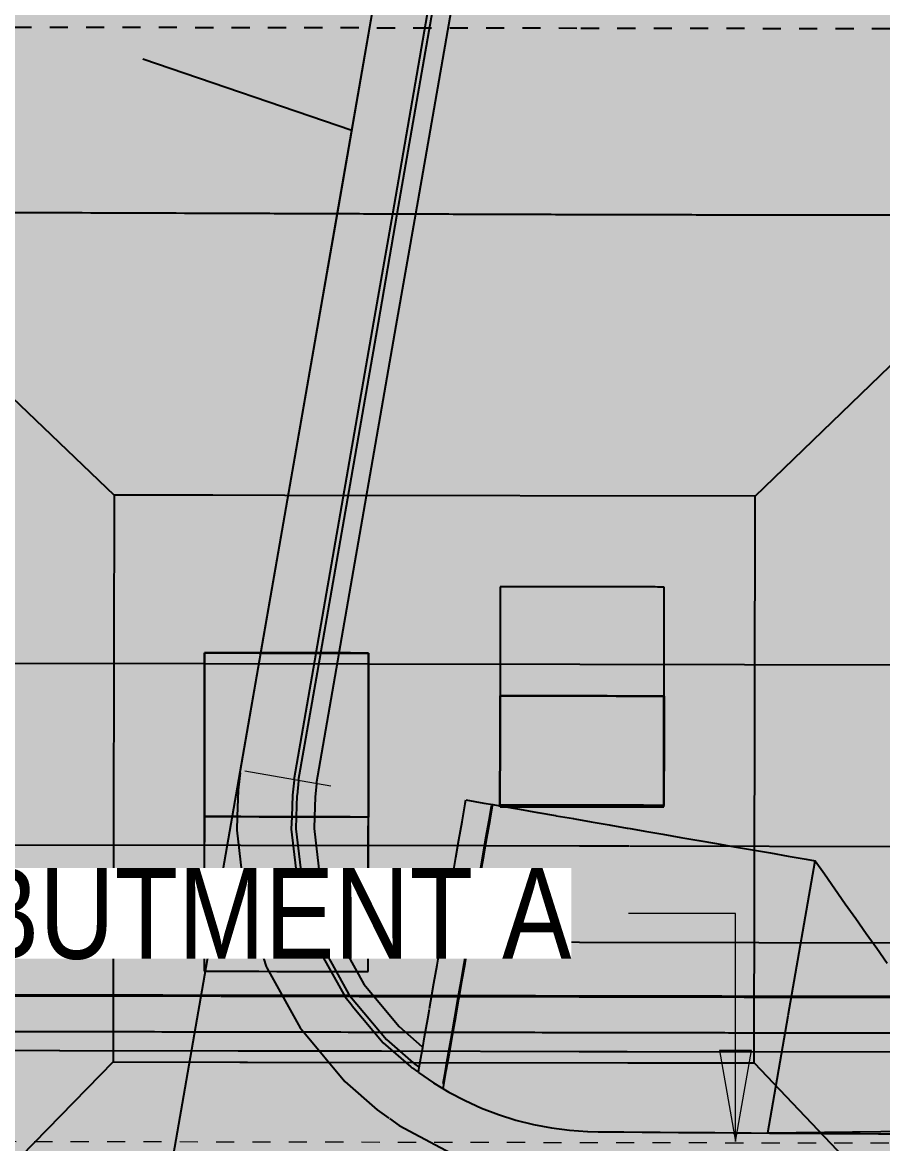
# Model space of a CAD drawing. Header units: metres. Extents: x -1147 to -802, y 5 to 567.
# Drawn here: x -1017.65 to -1012.92, y 509.55 to 515.72 of the extents above; entities that cross this region are included whole.
import ezdxf

# ---------------------------------------------------------------- set-up
doc = ezdxf.new("R2010")
doc.units = ezdxf.units.M
doc.linetypes.add('IMPORT-LNMK-LineCont _3__2_', pattern=[0.004, 0.001, -0.003])
doc.linetypes.add('JacobsDash', pattern=[0.0045, 0.003, -0.0015])
for name, color, linetype, lineweight in [('A-DETL', 7, 'Continuous', 13), ('A-FLOR', 7, 'Continuous', 50), ('A-FLOR-PATT', 7, 'Continuous', 40), ('A-GENM', 7, 'Continuous', 35), ('G-ANNO-TEXT', 7, 'Continuous', 9), ('S-BEAM-HDLN', 7, 'JacobsDash', 15)]:
    doc.layers.add(name, color=color, linetype=linetype, lineweight=lineweight)
doc.styles.add('Arial Narrow_3', font='ARIALN.TTF', dxfattribs={"height": 0.5})

# ---------------------------------------------------------------- blocks, each defined once
blk = doc.blocks.new('T2DPAA-T2D-C3S-RW-M2D-100010_dwg-40802999-DRG-2873010 - GENERAL ARRANGEMENT PLAN')
at = {"color": 254, "linetype": 'IMPORT-LNMK-LineCont _3__2_', "lineweight": 25, "true_color": 0xd5d5d5}
for p, q in [((26.9044, -616.3742), (28.1091, -620.94)), ((28.1091, -620.94), (29.3847, -625.7745))]:
    blk.add_line(p, q, dxfattribs=at)
at = {"color": 254, "lineweight": 25, "true_color": 0xe1e1e1}
for p, q in [((23.6546, -617.7767), (24.1984, -619.8376)), ((23.6261, -621.5884), (22.6877, -618.032)), ((21.887, -618.2467), (22.453, -620.3919)), ((22.2229, -618.3438), (22.8607, -620.761)), ((21.8475, -619.2731), (21.937, -619.6123)), ((21.9375, -619.6139), (22.1879, -620.5631)), ((26.2291, -619.9552), (26.7786, -619.9071)), ((24.3352, -620.1209), (26.2291, -619.9552)), ((23.3585, -620.2436), (23.0003, -620.3853)), ((23.4312, -620.227), (23.3585, -620.2436)), ((26.2552, -620.2541), (26.8557, -620.2015)), ((26.2574, -620.279), (26.8621, -620.2261)), ((24.4129, -620.4153), (26.2552, -620.2541)), ((24.4194, -620.4398), (26.2574, -620.279)), ((26.2661, -620.3786), (26.8878, -620.3242)), ((22.4538, -620.3947), (22.6476, -621.1292)), ((23.0003, -620.3853), (22.6759, -620.593)), ((24.4452, -620.5379), (26.2661, -620.3786)), ((23.4415, -620.5319), (23.137, -620.6523)), ((23.4484, -620.5559), (23.1484, -620.6746)), ((23.5073, -620.5168), (23.4415, -620.5319)), ((23.5136, -620.541), (23.4484, -620.5559)), ((22.1881, -620.5638), (22.1946, -620.5884)), ((22.1947, -620.5888), (22.389, -621.3251)), ((22.6689, -620.5985), (22.3974, -620.859)), ((22.6759, -620.593), (22.6689, -620.5985)), ((23.137, -620.6523), (22.8613, -620.8289)), ((23.1484, -620.6746), (22.8767, -620.8485)), ((23.476, -620.652), (23.1939, -620.7636)), ((23.539, -620.6376), (23.476, -620.652)), ((24.4285, -620.7097), (24.7249, -621.8329)), ((22.8607, -620.761), (23.2465, -622.223)), ((23.1939, -620.7636), (22.9385, -620.9272)), ((22.3974, -620.859), (22.3801, -620.8834)), ((22.8553, -620.8336), (22.6245, -621.055)), ((22.8709, -620.8531), (22.6434, -621.0713)), ((22.8613, -620.8289), (22.8553, -620.8336)), ((22.8767, -620.8485), (22.8709, -620.8531)), ((22.3785, -620.8857), (22.175, -621.1735)), ((22.9385, -620.9272), (22.933, -620.9315)), ((22.933, -620.9315), (22.7191, -621.1367)), ((22.5886, -621.1058), (22.4355, -621.3223)), ((22.6383, -621.0786), (22.4572, -621.3347)), ((22.6245, -621.055), (22.589, -621.1052)), ((22.6434, -621.0713), (22.6384, -621.0785)), ((22.175, -621.1735), (22.0697, -621.3861)), ((22.7191, -621.1367), (22.544, -621.3843)), ((22.6477, -621.1296), (22.6791, -621.2486)), ((22.6791, -621.2486), (22.9564, -622.2996)), ((22.4355, -621.3223), (22.346, -621.503)), ((22.4572, -621.3347), (22.3703, -621.5102)), ((22.389, -621.3251), (22.6663, -622.3761)), ((22.0697, -621.3861), (22.0417, -621.4597)), ((22.544, -621.3843), (22.47, -621.5337)), ((23.721, -621.4294), (23.8207, -621.4207)), ((23.8228, -621.4205), (23.8428, -621.4188)), ((23.8428, -621.4188), (23.8515, -621.5184)), ((22.0408, -621.4621), (22.017, -621.5248)), ((23.0237, -621.4904), (23.1233, -621.4817)), ((23.1233, -621.4817), (23.2229, -621.473)), ((23.2229, -621.473), (23.3226, -621.4643)), ((23.3226, -621.4643), (23.4222, -621.4556)), ((23.4222, -621.4556), (23.5218, -621.4468)), ((23.5218, -621.4468), (23.6214, -621.4381)), ((23.6214, -621.4381), (23.721, -621.4294)), ((22.017, -621.5248), (21.9293, -621.8999)), ((22.3429, -621.511), (22.3294, -621.5468)), ((22.3458, -621.5036), (22.3431, -621.5106)), ((22.3542, -621.549), (22.426, -621.5427)), ((22.369, -621.5127), (22.357, -621.5444)), ((22.426, -621.5427), (22.4664, -621.5392)), ((22.4665, -621.5392), (22.5256, -621.534)), ((22.5256, -621.534), (22.6252, -621.5253)), ((22.6252, -621.5253), (22.6798, -621.5205)), ((22.6836, -621.5202), (22.7246, -621.5166)), ((22.7248, -621.5166), (22.8245, -621.5079)), ((22.8245, -621.5079), (22.9241, -621.4991)), ((22.9241, -621.4991), (23.0237, -621.4904)), ((23.8515, -621.5184), (23.8559, -621.5682)), ((22.3264, -621.5514), (22.293, -621.6457)), ((22.3264, -621.5514), (22.3542, -621.549)), ((23.2705, -621.6144), (23.3701, -621.6057)), ((23.3701, -621.6057), (23.4697, -621.597)), ((23.3705, -621.6107), (23.4701, -621.6019)), ((23.4697, -621.597), (23.5693, -621.5882)), ((23.4701, -621.6019), (23.5698, -621.5932)), ((23.5693, -621.5882), (23.6689, -621.5795)), ((23.5698, -621.5932), (23.625, -621.5884)), ((23.6257, -621.5883), (23.6694, -621.5845)), ((23.758, -622.0881), (23.6262, -621.5885)), ((23.6689, -621.5795), (23.7686, -621.5708)), ((23.6694, -621.5845), (23.769, -621.5758)), ((23.7686, -621.5708), (23.8459, -621.564)), ((23.769, -621.5758), (23.8469, -621.569)), ((23.847, -621.5639), (23.8534, -621.5634)), ((23.8488, -621.5688), (23.8545, -621.5683)), ((23.8559, -621.5682), (23.8593, -621.6071)), ((22.293, -621.6457), (22.2652, -621.7417)), ((22.5731, -621.6754), (22.6727, -621.6667)), ((22.6727, -621.6667), (22.7724, -621.658)), ((22.6732, -621.6717), (22.7728, -621.6629)), ((22.7724, -621.658), (22.872, -621.6492)), ((22.7728, -621.6629), (22.8724, -621.6542)), ((22.872, -621.6492), (22.9716, -621.6405)), ((22.8724, -621.6542), (22.972, -621.6455)), ((22.9716, -621.6405), (23.0712, -621.6318)), ((22.972, -621.6455), (23.0717, -621.6368)), ((23.0712, -621.6318), (23.1708, -621.6231)), ((23.0717, -621.6368), (23.1713, -621.6281)), ((23.1708, -621.6231), (23.2705, -621.6144)), ((23.1713, -621.6281), (23.2709, -621.6194)), ((23.2709, -621.6194), (23.3474, -621.6127)), ((23.3477, -621.6126), (23.3705, -621.6107)), ((23.8595, -621.6092), (23.8602, -621.6175)), ((23.8603, -621.618), (23.869, -621.7176)), ((22.2747, -621.7065), (22.3743, -621.6978)), ((22.3028, -621.699), (22.3739, -621.6928)), ((22.3739, -621.6928), (22.4102, -621.6897)), ((22.3743, -621.6978), (22.4739, -621.6891)), ((22.4102, -621.6897), (22.4735, -621.6841)), ((22.4738, -621.6841), (22.5731, -621.6754)), ((22.4756, -621.6889), (22.5736, -621.6804)), ((22.5736, -621.6804), (22.6732, -621.6717)), ((23.869, -621.7176), (23.8777, -621.8172)), ((22.2652, -621.7417), (22.2432, -621.8393)), ((22.2432, -621.8393), (22.2269, -621.9379)), ((23.8778, -621.8185), (23.8864, -621.9169)), ((24.7249, -621.8329), (25.3778, -624.3075)), ((22.2269, -621.9379), (22.2164, -622.0373)), ((23.8864, -621.9169), (23.8868, -621.9208)), ((23.8868, -621.9218), (23.8951, -622.0165)), ((22.2164, -622.0373), (22.2118, -622.1372)), ((23.8951, -622.0165), (23.8957, -622.0229)), ((23.8958, -622.0243), (23.9038, -622.1161)), ((23.827, -622.3497), (23.758, -622.0881)), ((22.2118, -622.1372), (22.2131, -622.2372)), ((23.9038, -622.1161), (23.9126, -622.2157)), ((23.2465, -622.223), (23.4985, -623.1783)), ((23.9126, -622.2157), (23.9131, -622.2223)), ((22.2131, -622.2372), (22.2202, -622.3369)), ((23.9133, -622.2243), (23.9213, -622.3153)), ((22.2202, -622.3369), (22.2332, -622.4361)), ((22.9564, -622.2996), (23.6086, -624.7715)), ((23.9213, -622.3153), (23.9218, -622.3214)), ((23.922, -622.3238), (23.93, -622.4149)), ((22.6663, -622.3761), (22.7335, -622.6308)), ((24.411, -624.5629), (23.8281, -622.3536)), ((22.2332, -622.4361), (22.252, -622.5343)), ((23.93, -622.4149), (23.9387, -622.5146)), ((23.9387, -622.5146), (23.9474, -622.6142)), ((22.2523, -622.5355), (22.2655, -622.5903)), ((22.2655, -622.5907), (22.276, -622.6313)), ((22.276, -622.6313), (22.301, -622.7282)), ((22.7337, -622.6313), (23.2789, -624.6979)), ((23.9474, -622.6142), (23.9561, -622.7138)), ((23.9561, -622.7138), (23.9649, -622.8134)), ((22.301, -622.7282), (22.326, -622.825)), ((22.326, -622.825), (22.3331, -622.8523)), ((23.9649, -622.8134), (23.9736, -622.913)), ((22.3331, -622.8526), (22.351, -622.9218)), ((22.351, -622.9218), (22.376, -623.0186)), ((23.9736, -622.913), (23.9823, -623.0127)), ((22.376, -623.0186), (22.4008, -623.115)), ((23.9823, -623.0127), (23.991, -623.1123)), ((22.401, -623.1155), (22.4259, -623.2123)), ((23.991, -623.1123), (23.9997, -623.2119)), ((23.4985, -623.1783), (23.8995, -624.698)), ((22.4259, -623.2123), (22.4509, -623.3091)), ((23.9997, -623.2119), (24.0084, -623.3115)), ((22.4509, -623.3091), (22.4759, -623.406)), ((24.0084, -623.3115), (24.0128, -623.3613)), ((23.1515, -623.4367), (24.0128, -623.3613)), ((24.0128, -623.3613), (23.9557, -623.4293)), ((22.4759, -623.406), (22.5009, -623.5028)), ((22.4986, -623.4938), (23.1499, -623.4368)), ((23.9557, -623.4293), (23.8915, -623.5059)), ((22.4986, -623.4938), (22.8305, -624.68)), ((22.5009, -623.5028), (22.5259, -623.5996)), ((23.8915, -623.5059), (23.8272, -623.5825)), ((22.5259, -623.5996), (22.5509, -623.6964)), ((23.8272, -623.5825), (23.7629, -623.6591)), ((22.5509, -623.6964), (22.5758, -623.7933)), ((23.7629, -623.6591), (23.6986, -623.7357)), ((23.6986, -623.7357), (23.6343, -623.8123)), ((22.5758, -623.7933), (22.6008, -623.8901)), ((23.6343, -623.8123), (23.5701, -623.889)), ((22.6008, -623.8901), (22.6258, -623.9869)), ((22.6258, -623.9869), (22.6508, -624.0838)), ((22.6508, -624.0838), (22.6758, -624.1806))]:
    blk.add_line(p, q, dxfattribs=at)
at = {"color": 254, "lineweight": 25, "true_color": 0xd5d5d5}
for p, q in [((27.2401, -619.8668), (27.3249, -618.6547)), ((26.7786, -619.9071), (31.2101, -619.5194)), ((26.8557, -620.2015), (31.2362, -619.8183)), ((24.1984, -619.8376), (24.4285, -620.7097)), ((26.8621, -620.2261), (30.2521, -619.9295)), ((26.8878, -620.3242), (31.2471, -619.9428)), ((23.6826, -620.178), (24.3342, -620.121)), ((23.668, -620.1805), (23.5724, -620.1946)), ((23.5724, -620.1946), (23.4312, -620.227)), ((23.7088, -620.4769), (24.4119, -620.4154)), ((23.6232, -620.4903), (23.5073, -620.5168)), ((23.7046, -620.4783), (23.6232, -620.4903)), ((23.7109, -620.5018), (24.4183, -620.4399)), ((23.6275, -620.5149), (23.5136, -620.541)), ((23.7076, -620.5031), (23.6294, -620.5146)), ((23.7197, -620.6014), (24.4442, -620.538)), ((23.6444, -620.6134), (23.539, -620.6376)), ((23.7198, -620.6023), (23.6444, -620.6134))]:
    blk.add_line(p, q, dxfattribs=at)
blk = doc.blocks.new('T2DPAA-T2D-PWC-RW-M2D-100010_RoadDesign_rvt-1-DRG-2873010 - GENERAL ARRANGEMENT PLAN')
at = {"color": 254, "lineweight": 18, "true_color": 0xe3e3e3, "rotation": 75.11694444444437}
blk.add_blockref('T2DPAA-T2D-C3S-RW-M2D-100010_dwg-40802999-DRG-2873010 - GENERAL ARRANGEMENT PLAN', (-1722.337, 648.0105), dxfattribs=at)
blk = doc.blocks.new('Top of Pavement - RL A - Top of Pavement - RL A-68818558-DRG-2873010 - GENERAL ARRANGEMENT PLAN')
at = {"layer": 'A-GENM', "color": 9, "lineweight": 25, "true_color": 0xbebebe}
for points, knots in [([(106.3512, 10.6036), (106.303, 10.7864), (106.199, 11.1806), (106.0391, 11.7864), (105.8996, 12.3152), (105.7879, 12.7383), (105.7162, 13.0103), (105.6723, 13.1765), (105.6564, 13.2369)], [0.44607396, 0.44607396, 0.44607396, 0.44607396, 0.45, 0.45454545, 0.45909091, 0.46136364, 0.46363636, 0.46493463, 0.46493463, 0.46493463, 0.46493463]), ([(105.5129, 12.9973), (105.5399, 12.8949), (105.5948, 12.6867), (105.7056, 12.267), (105.8451, 11.7381), (106.0126, 11.1035), (106.18, 10.4689), (106.3475, 9.8343), (106.5149, 9.1997), (106.6545, 8.6709), (106.7518, 8.3021), (106.7933, 8.1448), (106.8069, 8.0933)], [0.53643509, 0.53643509, 0.53643509, 0.53643509, 0.53863636, 0.54090909, 0.54545455, 0.55, 0.55454545, 0.55909091, 0.56363636, 0.56818182, 0.57045455, 0.57156157, 0.57156157, 0.57156157, 0.57156157]), ([(108.1461, 3.8014), (108.1136, 3.9246), (108.0252, 4.2594), (107.8811, 4.8057), (107.7136, 5.4403), (107.5462, 6.0749), (107.3787, 6.7095), (107.2392, 7.2383), (107.1276, 7.6614), (107.0438, 7.9787), (106.9601, 8.296), (106.8485, 8.7191), (106.7089, 9.2479), (106.5415, 9.8825), (106.4224, 10.3339), (106.3591, 10.5738), (106.3516, 10.6021)], [0.39735233, 0.39735233, 0.39735233, 0.39735233, 0.4, 0.40454545, 0.40909091, 0.41363636, 0.41818182, 0.42272727, 0.425, 0.42727273, 0.42954545, 0.43181818, 0.43636364, 0.44090909, 0.44545455, 0.44606268, 0.44606268, 0.44606268, 0.44606268]), ([(106.807, 8.0928), (106.8213, 8.0387), (106.8635, 7.8789), (106.9335, 7.6133), (107.0452, 7.1902), (107.1847, 6.6614), (107.3521, 6.0268), (107.5196, 5.3922), (107.687, 4.7576), (107.8545, 4.1231), (108.0219, 3.4885), (108.1894, 2.8539), (108.3568, 2.2193), (108.5242, 1.5848), (108.6917, 0.9502), (108.8033, 0.5272), (108.8591, 0.3156)], [0.57156547, 0.57156547, 0.57156547, 0.57156547, 0.57272727, 0.575, 0.57727273, 0.58181818, 0.58636364, 0.59090909, 0.59545455, 0.6, 0.60454545, 0.60909091, 0.61363636, 0.61818182, 0.62272727, 0.62727273, 0.62727273, 0.62727273, 0.62727273])]:
    blk.add_open_spline(points, degree=3, knots=knots, dxfattribs=at)
blk = doc.blocks.new('T2DPAA-T2D-C3S-RS-M3D-100334_rvt-1-DRG-2873010 - GENERAL ARRANGEMENT PLAN')
at = {"layer": 'A-GENM', "color": 254, "lineweight": 25, "true_color": 0xd1d1d1}
for p, q in [((-1114.0505, 513.1146), (-1112.4519, 514.6605)), ((-1118.9034, 514.3907), (-1117.5764, 513.1209)), ((-1117.5764, 513.1209), (-1117.5778, 512.2614)), ((-1117.0347, 513.1199), (-1117.5764, 513.1209)), ((-1116.6369, 513.1192), (-1117.034, 513.1199)), ((-1114.0505, 513.1146), (-1116.6365, 513.1192)), ((-1114.0523, 511.9624), (-1114.0505, 513.1146)), ((-1115.4521, 512.6167), (-1115.4542, 511.4067)), ((-1115.0512, 512.616), (-1115.4521, 512.6167)), ((-1114.5501, 512.6151), (-1115.0494, 512.616)), ((-1114.5523, 511.4051), (-1114.5501, 512.6151)), ((-1117.5778, 512.2607), (-1117.5809, 510.2574)), ((-1117.0784, 512.2526), (-1117.0815, 510.5016)), ((-1116.9782, 512.2535), (-1117.0783, 512.2536)), ((-1116.878, 512.2533), (-1116.9781, 512.2535)), ((-1116.7778, 512.2531), (-1116.8779, 512.2533)), ((-1116.6777, 512.2529), (-1116.7777, 512.2531)), ((-1116.5775, 512.2527), (-1116.6775, 512.2529)), ((-1116.4774, 512.2526), (-1116.5772, 512.2527)), ((-1116.3772, 512.2524), (-1116.477, 512.2526)), ((-1116.2771, 512.2522), (-1116.3768, 512.2524)), ((-1116.1769, 512.252), (-1116.2766, 512.2522)), ((-1116.1776, 511.5523), (-1116.1764, 512.251)), ((-1114.0554, 509.997), (-1114.0523, 511.9603)), ((-1116.1795, 510.5), (-1116.1776, 511.5503)), ((-1115.4522, 511.4067), (-1115.354, 511.4066)), ((-1115.3523, 511.4066), (-1115.2538, 511.4064)), ((-1115.2522, 511.4064), (-1115.1536, 511.4062)), ((-1115.1522, 511.4062), (-1115.0534, 511.406)), ((-1115.0522, 511.406), (-1114.9531, 511.4059)), ((-1114.9523, 511.4059), (-1114.8529, 511.4057)), ((-1114.8523, 511.4057), (-1114.7527, 511.4055)), ((-1114.7523, 511.4055), (-1114.6525, 511.4053)), ((-1114.6523, 511.4053), (-1114.5524, 511.4051)), ((-1117.0815, 510.5016), (-1116.9881, 510.5015)), ((-1116.9875, 510.5015), (-1116.5804, 510.5007)), ((-1116.58, 510.5007), (-1116.5192, 510.5006)), ((-1116.5175, 510.5006), (-1116.2819, 510.5002)), ((-1116.2797, 510.5002), (-1116.1795, 510.5)), ((-1117.5809, 510.2562), (-1117.5813, 510.0033)), ((-1117.5813, 510.0033), (-1118.4713, 509.0911)), ((-1117.5813, 510.0033), (-1116.8847, 510.002)), ((-1116.8846, 510.002), (-1116.8441, 510.002)), ((-1116.8435, 510.002), (-1115.9298, 510.0003)), ((-1115.9278, 510.0003), (-1114.7511, 509.9982)), ((-1114.7501, 509.9982), (-1114.6457, 509.998)), ((-1114.6436, 509.998), (-1114.0554, 509.997)), ((-1114.0554, 509.997), (-1113.2369, 509.1378))]:
    blk.add_line(p, q, dxfattribs=at)
at = {"layer": 'A-GENM', "color": 9, "lineweight": 25, "true_color": 0xbebebe}
for p, q in [((-1115.4521, 512.6167), (-1115.4522, 512.5417)), ((-1114.5502, 512.5401), (-1114.5501, 512.6151)), ((-1115.4522, 512.5417), (-1115.4524, 512.4667)), ((-1114.5504, 512.4651), (-1114.5502, 512.5401)), ((-1115.4524, 512.4667), (-1115.4525, 512.3917)), ((-1114.5505, 512.3901), (-1114.5504, 512.4651)), ((-1115.4525, 512.3917), (-1115.4526, 512.3167)), ((-1114.5506, 512.3151), (-1114.5505, 512.3901)), ((-1115.4526, 512.3167), (-1115.4528, 512.2417)), ((-1114.5508, 512.2401), (-1114.5506, 512.3151)), ((-1117.0784, 512.2526), (-1117.0785, 512.1526)), ((-1117.0784, 512.2536), (-1117.0784, 512.2531)), ((-1117.0784, 512.2531), (-1117.0784, 512.2526)), ((-1116.9782, 512.2535), (-1117.0783, 512.2536)), ((-1116.878, 512.2533), (-1116.9781, 512.2535)), ((-1116.7778, 512.2531), (-1116.8779, 512.2533)), ((-1116.6777, 512.2529), (-1116.7777, 512.2531)), ((-1116.5775, 512.2527), (-1116.6775, 512.2529)), ((-1116.5773, 512.2517), (-1116.6775, 512.2519)), ((-1116.4774, 512.2526), (-1116.5772, 512.2527)), ((-1116.3772, 512.2524), (-1116.477, 512.2526)), ((-1116.2771, 512.2522), (-1116.3768, 512.2524)), ((-1116.1769, 512.252), (-1116.2766, 512.2522)), ((-1116.1765, 512.1509), (-1116.1764, 512.251)), ((-1116.1764, 512.2515), (-1116.1764, 512.252)), ((-1116.1764, 512.251), (-1116.1764, 512.2515)), ((-1115.4528, 512.2417), (-1115.4529, 512.1667)), ((-1114.5509, 512.1651), (-1114.5508, 512.2401)), ((-1117.0785, 512.1526), (-1117.0787, 512.0526)), ((-1116.1767, 512.0508), (-1116.1765, 512.1509)), ((-1115.4529, 512.1667), (-1115.453, 512.0917)), ((-1114.551, 512.0901), (-1114.5509, 512.1651)), ((-1115.453, 512.0917), (-1115.4532, 512.0167)), ((-1114.5512, 512.0151), (-1114.551, 512.0901)), ((-1117.0787, 512.0526), (-1117.0789, 511.9526)), ((-1116.1769, 511.9507), (-1116.1767, 512.0508)), ((-1115.4532, 512.0167), (-1115.4533, 511.9415)), ((-1114.5513, 511.94), (-1114.5512, 512.0151)), ((-1117.0789, 511.9526), (-1117.0791, 511.8526)), ((-1116.1771, 511.8506), (-1116.1769, 511.9507)), ((-1115.4533, 511.9415), (-1115.4534, 511.8662)), ((-1114.5514, 511.8649), (-1114.5513, 511.94)), ((-1117.0791, 511.8526), (-1117.0793, 511.7526)), ((-1116.1773, 511.7505), (-1116.1771, 511.8506)), ((-1115.4534, 511.8662), (-1115.4536, 511.791)), ((-1114.5516, 511.7898), (-1114.5514, 511.8649)), ((-1115.4536, 511.791), (-1115.4537, 511.7157)), ((-1114.5517, 511.7146), (-1114.5516, 511.7898)), ((-1117.0793, 511.7526), (-1117.0794, 511.6526)), ((-1116.1774, 511.6504), (-1116.1773, 511.7505)), ((-1115.4537, 511.7157), (-1115.4538, 511.6405)), ((-1114.5518, 511.6395), (-1114.5517, 511.7146)), ((-1117.0794, 511.6526), (-1117.0796, 511.5526)), ((-1116.1776, 511.5503), (-1116.1774, 511.6504)), ((-1115.4538, 511.6405), (-1115.454, 511.5652)), ((-1114.552, 511.5644), (-1114.5518, 511.6395)), ((-1117.0796, 511.5526), (-1117.0798, 511.4526)), ((-1116.1778, 511.4501), (-1116.1776, 511.5503)), ((-1115.454, 511.5652), (-1115.4541, 511.49)), ((-1114.5521, 511.4893), (-1114.552, 511.5644)), ((-1115.4541, 511.49), (-1115.4542, 511.4147)), ((-1114.5522, 511.4141), (-1114.5521, 511.4893)), ((-1117.0798, 511.4526), (-1117.08, 511.3526)), ((-1116.178, 511.35), (-1116.1778, 511.4501)), ((-1115.4542, 511.4147), (-1115.4542, 511.4067)), ((-1114.5523, 511.4051), (-1114.5522, 511.4096)), ((-1114.5522, 511.4096), (-1114.5522, 511.4141)), ((-1117.08, 511.3526), (-1117.0801, 511.2581)), ((-1116.1781, 511.2556), (-1116.178, 511.35)), ((-1117.0801, 511.2581), (-1117.0803, 511.1635)), ((-1116.1783, 511.1611), (-1116.1781, 511.2556)), ((-1117.0803, 511.1635), (-1117.0805, 511.069)), ((-1116.1785, 511.0667), (-1116.1783, 511.1611)), ((-1117.0805, 511.069), (-1117.0806, 510.9744)), ((-1116.1786, 510.9723), (-1116.1785, 511.0667)), ((-1117.0806, 510.9744), (-1117.0808, 510.8799)), ((-1116.1788, 510.8778), (-1116.1786, 510.9723)), ((-1117.0808, 510.8799), (-1117.081, 510.7853)), ((-1116.179, 510.7834), (-1116.1788, 510.8778)), ((-1117.081, 510.7853), (-1117.0811, 510.6908)), ((-1116.1791, 510.6889), (-1116.179, 510.7834)), ((-1117.0811, 510.6908), (-1117.0813, 510.5962)), ((-1116.1793, 510.5945), (-1116.1791, 510.6889)), ((-1117.0813, 510.5962), (-1117.0815, 510.5016)), ((-1116.1795, 510.5), (-1116.1793, 510.5945)), ((-1117.0815, 510.5016), (-1116.9881, 510.5015)), ((-1116.9875, 510.5015), (-1116.9813, 510.5015)), ((-1116.9813, 510.5015), (-1116.881, 510.5013)), ((-1116.881, 510.5013), (-1116.7808, 510.5011)), ((-1116.7808, 510.5011), (-1116.6806, 510.5009)), ((-1116.6806, 510.5009), (-1116.5804, 510.5007)), ((-1116.58, 510.5007), (-1116.5192, 510.5006)), ((-1116.5175, 510.5006), (-1116.4801, 510.5006)), ((-1116.4801, 510.5006), (-1116.3799, 510.5004)), ((-1116.3799, 510.5004), (-1116.2819, 510.5002)), ((-1116.2797, 510.5002), (-1116.1795, 510.5))]:
    blk.add_line(p, q, dxfattribs=at)
at = {"layer": 'A-GENM', "color": 253, "lineweight": 25, "true_color": 0xa3a3a3}
for p, q in [((-1117.0785, 512.1526), (-1117.0784, 512.2526)), ((-1117.0784, 512.2526), (-1116.9781, 512.2525)), ((-1116.9781, 512.2525), (-1116.8779, 512.2523)), ((-1116.8779, 512.2523), (-1116.7777, 512.2521)), ((-1116.7777, 512.2521), (-1116.6775, 512.2519)), ((-1116.6775, 512.2519), (-1116.5773, 512.2517)), ((-1116.5773, 512.2517), (-1116.477, 512.2516)), ((-1116.477, 512.2516), (-1116.3768, 512.2514)), ((-1116.3768, 512.2514), (-1116.2766, 512.2512)), ((-1116.2766, 512.2512), (-1116.1764, 512.251)), ((-1116.1764, 512.251), (-1116.1765, 512.1509)), ((-1117.0787, 512.0526), (-1117.0785, 512.1526)), ((-1116.1765, 512.1509), (-1116.1767, 512.0508)), ((-1117.0789, 511.9526), (-1117.0787, 512.0526)), ((-1116.1767, 512.0508), (-1116.1769, 511.9507)), ((-1115.4533, 511.9415), (-1115.4532, 512.0167)), ((-1114.5512, 512.0151), (-1114.5513, 511.94)), ((-1117.0791, 511.8526), (-1117.0789, 511.9526)), ((-1116.1769, 511.9507), (-1116.1771, 511.8506)), ((-1115.4534, 511.8662), (-1115.4533, 511.9415)), ((-1114.5513, 511.94), (-1114.5514, 511.8649)), ((-1117.0793, 511.7526), (-1117.0791, 511.8526)), ((-1116.1771, 511.8506), (-1116.1773, 511.7505)), ((-1115.4536, 511.791), (-1115.4534, 511.8662)), ((-1114.5514, 511.8649), (-1114.5516, 511.7898)), ((-1115.4537, 511.7157), (-1115.4536, 511.791)), ((-1114.5516, 511.7898), (-1114.5517, 511.7146)), ((-1117.0794, 511.6526), (-1117.0793, 511.7526)), ((-1116.1773, 511.7505), (-1116.1774, 511.6504)), ((-1115.4538, 511.6405), (-1115.4537, 511.7157)), ((-1114.5517, 511.7146), (-1114.5518, 511.6395)), ((-1117.0796, 511.5526), (-1117.0794, 511.6526)), ((-1116.1774, 511.6504), (-1116.1776, 511.5503)), ((-1115.454, 511.5652), (-1115.4538, 511.6405)), ((-1114.5518, 511.6395), (-1114.552, 511.5644)), ((-1117.0798, 511.4526), (-1117.0796, 511.5526)), ((-1116.1776, 511.5503), (-1116.1778, 511.4501)), ((-1115.4541, 511.49), (-1115.454, 511.5652)), ((-1114.552, 511.5644), (-1114.5521, 511.4893)), ((-1115.4542, 511.4147), (-1115.4541, 511.49)), ((-1114.5521, 511.4893), (-1114.5522, 511.4141)), ((-1117.08, 511.3526), (-1117.0798, 511.4526)), ((-1116.1778, 511.4501), (-1116.178, 511.35)), ((-1116.9797, 511.3524), (-1117.08, 511.3526)), ((-1116.8795, 511.3521), (-1116.9797, 511.3524)), ((-1116.7793, 511.3518), (-1116.8795, 511.3521)), ((-1116.6791, 511.3515), (-1116.7793, 511.3518)), ((-1116.5789, 511.3512), (-1116.6791, 511.3515)), ((-1116.4786, 511.3509), (-1116.5789, 511.3512)), ((-1116.3784, 511.3506), (-1116.4786, 511.3509)), ((-1116.2782, 511.3503), (-1116.3784, 511.3506)), ((-1116.178, 511.35), (-1116.2782, 511.3503))]:
    blk.add_line(p, q, dxfattribs=at)
at = {"layer": 'A-GENM', "color": 9, "lineweight": 25, "true_color": 0xbebebe, "flags": 128}
for points in [[(-1117.0784, 512.2526), (-1117.0785, 512.1526), (-1117.0787, 512.0526), (-1117.0789, 511.9526), (-1117.0791, 511.8526), (-1117.0793, 511.7526), (-1117.0794, 511.6526), (-1117.0796, 511.5526), (-1117.0798, 511.4526), (-1117.08, 511.3526)], [(-1116.6775, 512.2519), (-1116.7777, 512.2521), (-1116.8779, 512.2523), (-1116.9781, 512.2525), (-1117.0784, 512.2526)], [(-1116.1764, 512.251), (-1116.2766, 512.2512), (-1116.3768, 512.2514), (-1116.477, 512.2516), (-1116.5773, 512.2517)], [(-1116.178, 511.35), (-1116.1778, 511.4501), (-1116.1776, 511.5503), (-1116.1774, 511.6504), (-1116.1773, 511.7505), (-1116.1771, 511.8506), (-1116.1769, 511.9507), (-1116.1767, 512.0508), (-1116.1765, 512.1509), (-1116.1764, 512.251)], [(-1115.4532, 512.0167), (-1115.4533, 511.9415), (-1115.4534, 511.8662), (-1115.4536, 511.791), (-1115.4537, 511.7157), (-1115.4538, 511.6405), (-1115.454, 511.5652), (-1115.4541, 511.49), (-1115.4542, 511.4147)], [(-1114.5522, 511.4141), (-1114.5521, 511.4893), (-1114.552, 511.5644), (-1114.5518, 511.6395), (-1114.5517, 511.7146), (-1114.5516, 511.7898), (-1114.5514, 511.8649), (-1114.5513, 511.94), (-1114.5512, 512.0151)], [(-1117.08, 511.3526), (-1116.9797, 511.3524), (-1116.8795, 511.3521), (-1116.7793, 511.3518), (-1116.6791, 511.3515), (-1116.5789, 511.3512), (-1116.4786, 511.3509), (-1116.3784, 511.3506), (-1116.2782, 511.3503), (-1116.178, 511.35)]]:
    blk.add_lwpolyline(points, dxfattribs=at)
at = {"layer": 'A-GENM', "color": 9, "lineweight": 25, "true_color": 0xbebebe}
for points in [[(-1118.4553, 514.6772), (-1118.2051, 514.6763), (-1117.955, 514.6754), (-1117.7048, 514.6744)], [(-1117.7048, 514.6744), (-1117.4547, 514.6735), (-1117.2046, 514.6726), (-1116.9544, 514.6717)], [(-1116.9544, 514.6717), (-1116.8293, 514.6712), (-1116.5792, 514.6703), (-1116.3291, 514.6693), (-1116.204, 514.6689)], [(-1116.204, 514.6689), (-1116.0789, 514.6684), (-1115.8288, 514.6674), (-1115.5786, 514.6666), (-1115.4536, 514.6661)], [(-1115.4536, 514.6661), (-1115.3285, 514.6657), (-1115.0784, 514.665), (-1114.8282, 514.6643), (-1114.7032, 514.664)], [(-1114.7032, 514.664), (-1114.5781, 514.6637), (-1114.3279, 514.6633), (-1114.0778, 514.663), (-1113.9527, 514.6628)], [(-1113.9527, 514.6628), (-1113.8277, 514.6626), (-1113.5775, 514.6622), (-1113.3274, 514.6619), (-1113.2023, 514.6617)], [(-1115.3519, 512.6166), (-1115.3853, 512.6166), (-1115.4187, 512.6167), (-1115.4521, 512.6167)], [(-1115.2517, 512.6164), (-1115.2851, 512.6165), (-1115.3185, 512.6165), (-1115.3519, 512.6166)], [(-1115.1514, 512.6162), (-1115.1848, 512.6163), (-1115.2182, 512.6163), (-1115.2517, 512.6164)], [(-1115.0512, 512.616), (-1115.0846, 512.6161), (-1115.118, 512.6162), (-1115.1514, 512.6162)], [(-1114.951, 512.6159), (-1114.9838, 512.6159), (-1115.0166, 512.616), (-1115.0494, 512.616)], [(-1114.8508, 512.6157), (-1114.8842, 512.6157), (-1114.9176, 512.6158), (-1114.951, 512.6159)], [(-1114.7505, 512.6155), (-1114.7839, 512.6156), (-1114.8174, 512.6156), (-1114.8508, 512.6157)], [(-1114.6503, 512.6153), (-1114.6837, 512.6154), (-1114.7171, 512.6154), (-1114.7505, 512.6155)], [(-1114.5501, 512.6151), (-1114.5835, 512.6152), (-1114.6169, 512.6153), (-1114.6503, 512.6153)], [(-1115.4522, 511.4067), (-1115.4195, 511.4067), (-1115.3867, 511.4066), (-1115.354, 511.4066)], [(-1115.3523, 511.4066), (-1115.3195, 511.4065), (-1115.2866, 511.4065), (-1115.2538, 511.4064)], [(-1115.2522, 511.4064), (-1115.2193, 511.4063), (-1115.1865, 511.4063), (-1115.1536, 511.4062)], [(-1115.1522, 511.4062), (-1115.1192, 511.4062), (-1115.0863, 511.4061), (-1115.0534, 511.406)], [(-1115.0522, 511.406), (-1115.0192, 511.406), (-1114.9861, 511.4059), (-1114.9531, 511.4059)], [(-1114.9523, 511.4059), (-1114.9192, 511.4058), (-1114.886, 511.4057), (-1114.8529, 511.4057)], [(-1114.8523, 511.4057), (-1114.8191, 511.4056), (-1114.7859, 511.4056), (-1114.7527, 511.4055)], [(-1114.7523, 511.4055), (-1114.719, 511.4054), (-1114.6857, 511.4054), (-1114.6525, 511.4053)], [(-1114.6523, 511.4053), (-1114.619, 511.4053), (-1114.5857, 511.4052), (-1114.5524, 511.4051)]]:
    blk.add_open_spline(points, degree=3, dxfattribs=at)
for points in [[(-1114.5512, 512.0151), (-1114.7182, 512.0154), (-1115.0189, 512.016), (-1115.3195, 512.0165), (-1115.4532, 512.0167)], [(-1115.4542, 511.4147), (-1115.2872, 511.4146), (-1114.9865, 511.4144), (-1114.6859, 511.4142), (-1114.5522, 511.4141)]]:
    blk.add_open_spline(points, degree=3, knots=[-1, -1, -1, -1, -0.444444, 0, 0, 0, 0], dxfattribs=at)
at = {"layer": 'A-GENM', "color": 253, "lineweight": 25, "true_color": 0xa3a3a3}
for points in [[(-1115.4532, 512.0167), (-1115.4198, 512.0167), (-1115.3863, 512.0166), (-1115.3529, 512.0166)], [(-1115.3529, 512.0166), (-1115.3195, 512.0165), (-1115.2861, 512.0165), (-1115.2527, 512.0164)], [(-1115.2527, 512.0164), (-1115.2193, 512.0163), (-1115.1859, 512.0163), (-1115.1525, 512.0162)], [(-1115.1525, 512.0162), (-1115.1191, 512.0162), (-1115.0857, 512.0161), (-1115.0523, 512.016)], [(-1115.0523, 512.016), (-1115.0189, 512.016), (-1114.9855, 512.0159), (-1114.9521, 512.0159)], [(-1114.9521, 512.0159), (-1114.9186, 512.0158), (-1114.8852, 512.0157), (-1114.8518, 512.0157)], [(-1114.8518, 512.0157), (-1114.8184, 512.0156), (-1114.785, 512.0156), (-1114.7516, 512.0155)], [(-1114.7516, 512.0155), (-1114.7182, 512.0154), (-1114.6848, 512.0154), (-1114.6514, 512.0153)], [(-1114.6514, 512.0153), (-1114.618, 512.0153), (-1114.5846, 512.0152), (-1114.5512, 512.0151)], [(-1115.354, 511.4147), (-1115.3874, 511.4147), (-1115.4208, 511.4147), (-1115.4542, 511.4147)], [(-1115.2538, 511.4146), (-1115.2872, 511.4146), (-1115.3206, 511.4147), (-1115.354, 511.4147)], [(-1115.1536, 511.4145), (-1115.187, 511.4146), (-1115.2204, 511.4146), (-1115.2538, 511.4146)], [(-1115.0533, 511.4145), (-1115.0868, 511.4145), (-1115.1202, 511.4145), (-1115.1536, 511.4145)], [(-1114.9531, 511.4144), (-1114.9865, 511.4144), (-1115.0199, 511.4145), (-1115.0533, 511.4145)], [(-1114.8529, 511.4143), (-1114.8863, 511.4144), (-1114.9197, 511.4144), (-1114.9531, 511.4144)], [(-1114.7527, 511.4143), (-1114.7861, 511.4143), (-1114.8195, 511.4143), (-1114.8529, 511.4143)], [(-1114.6525, 511.4142), (-1114.6859, 511.4142), (-1114.7193, 511.4143), (-1114.7527, 511.4143)], [(-1114.5522, 511.4141), (-1114.5856, 511.4142), (-1114.619, 511.4142), (-1114.6525, 511.4142)]]:
    blk.add_open_spline(points, degree=3, dxfattribs=at)
at = {"layer": 'A-GENM', "color": 253, "lineweight": 25, "true_color": 0xa3a3a3, "rotation": 75.11694444444437}
blk.add_blockref('Top of Pavement - RL A - Top of Pavement - RL A-68818558-DRG-2873010 - GENERAL ARRANGEMENT PLAN', (-1134.0578, 404.8616), dxfattribs=at)

msp = doc.modelspace()

# ---------------------------------------------------------------- hatches: boundary and pattern name
at = {"layer": 'A-FLOR-PATT', "lineweight": 5, "true_color": 0xe1e1e1}
for points in [[(-1017.1535, 507.6948), (-1018.5715, 546.0535), (-1020.5972, 534.4059), (-1020.6572, 533.9678), (-1020.6808, 533.8269), (-1022.9141, 521.0078), (-1019.6307, 521.002), (-1019.6515, 509.337), (-1024.9578, 509.3464), (-1025.2425, 507.7099), (-1017.4955, 507.6954)], [(-1017.1535, 507.6948), (-1017.1322, 507.7012), (-1014.1504, 524.8162), (-1018.5715, 546.0535), (-1017.1685, 508.0992)], [(-1017.1322, 507.7012), (-1011.6328, 509.3544), (-1011.3704, 509.8778), (-1011.1772, 509.4914), (-1010.9729, 509.5528), (-1014.1504, 524.8162), (-1017.0629, 508.0992)]]:
    msp.add_hatch(color=254, dxfattribs=at).paths.add_polyline_path(points)
at = {"layer": 'G-ANNO-TEXT'}
msp.add_hatch(color=256, dxfattribs=at).paths.add_polyline_path([(-1013.7281, 509.5649), (-1013.6399, 510.0649), (-1013.8162, 510.0649)])

# ---------------------------------------------------------------- linework, layer by layer
at = {"layer": 'A-DETL', "color": 7, "lineweight": 9, "true_color": 0xffffff}
msp.add_line((-1016.4271, 511.6042), (-1015.9542, 511.5218), dxfattribs=at)
at = {"layer": 'A-FLOR', "color": 252, "lineweight": 25, "true_color": 0x888888}
msp.add_line((-1017.1333, 507.6948), (-1010.4504, 546.0535), dxfattribs=at)
at = {"layer": 'G-ANNO-TEXT'}
for p, q in [((-1014.3028, 510.8199), (-1014.3167, 510.8199)), ((-1013.7281, 510.8199), (-1014.3028, 510.8199)), ((-1013.7281, 509.5649), (-1013.7281, 510.8199)), ((-1013.6399, 510.0649), (-1013.8162, 510.0649)), ((-1013.8162, 510.0649), (-1013.7281, 509.5649)), ((-1013.7281, 509.5649), (-1013.6399, 510.0649))]:
    msp.add_line(p, q, dxfattribs=at)
at = {"layer": 'S-BEAM-HDLN'}
msp.add_line((-1024.985, 509.5794), (-1011.5329, 509.5543), dxfattribs=at)

# ---------------------------------------------------------------- block references
at = {"lineweight": 5}
for name in ['T2DPAA-T2D-PWC-RW-M2D-100010_RoadDesign_rvt-1-DRG-2873010 - GENERAL ARRANGEMENT PLAN', 'T2DPAA-T2D-C3S-RS-M3D-100334_rvt-1-DRG-2873010 - GENERAL ARRANGEMENT PLAN']:
    msp.add_blockref(name, (100.4304, 0), dxfattribs=at)

# ---------------------------------------------------------------- next in the draw order: texts
at = {"layer": 'G-ANNO-TEXT', "insert": (-1018.3208, 511.0699), "char_height": 0.5, "attachment_point": 1, "style": 'Arial Narrow_3', "bg_fill": 3, "box_fill_scale": 1, "bg_fill_color": 256, "bg_fill_true_color": 13158600, "bg_fill_transparency": 0}
msp.add_mtext('ABUTMENT A', dxfattribs=at)

doc.saveas('drawing.dxf')
